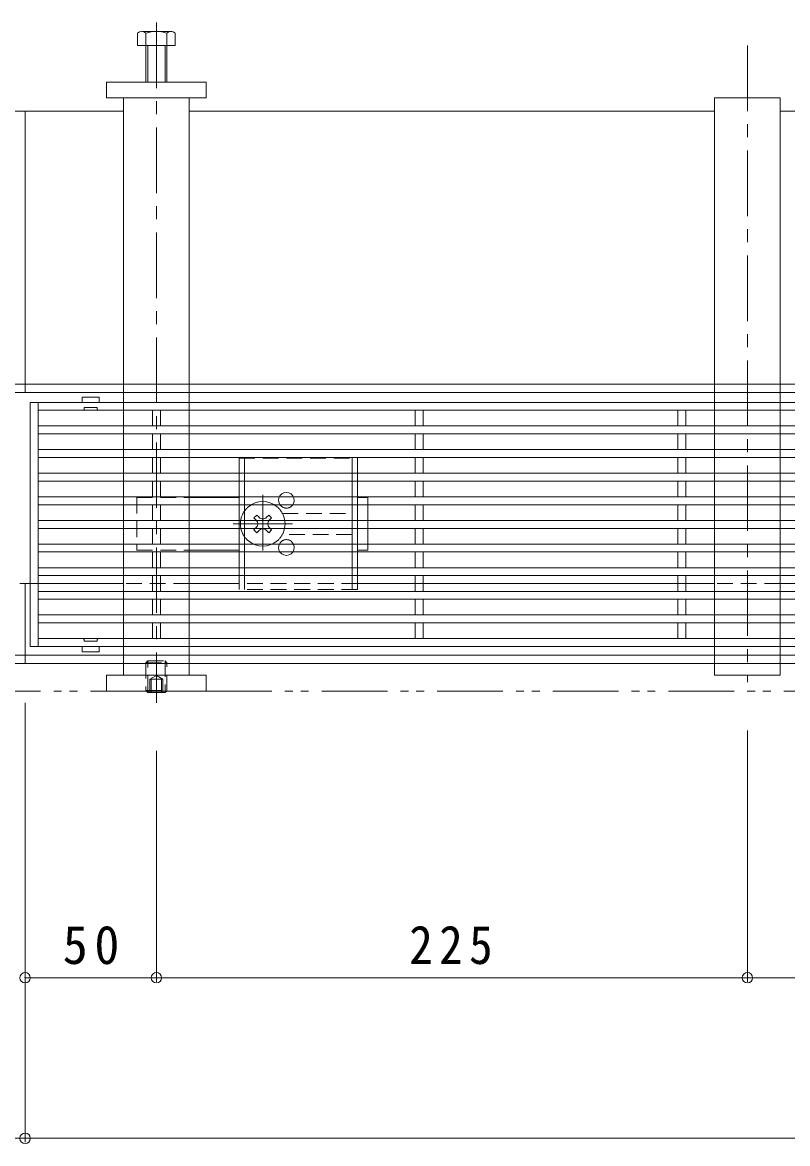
# Model space of a CAD drawing. Units: millimetres at full size, sheet at 1:5. Extents: x -1763 to 1942, y -1329 to 1372.
# Drawn here: x -1262.8 to -971.5, y 6.6 to 433.8 of the extents above; entities that cross this region are included whole.
import ezdxf

# ---------------------------------------------------------------- set-up
doc = ezdxf.new("R2010")
doc.units = ezdxf.units.MM
doc.header["$LTSCALE"] = 5
doc.header["$PDMODE"] = 32
doc.header["$PDSIZE"] = 4
for name, pattern in [('CHAIN1', [8, 5, -1, 1, -1]), ('DASHED1', [1.8, 1.2, -0.6]), ('DOUBLE_CHAIN1', [8.8, 5, -1, 0.6, -0.6, 0.6, -1])]:
    doc.linetypes.add(name, pattern=pattern)
for name, color, linetype, lineweight in [('4-0_OUTLINE-0', 7, 'Continuous', 9), ('4-2_A_避難通路', 3, 'Continuous', 9), ('4-4_0108_天井情報・�', 7, 'Continuous', 9), ('4-5_0055_アルミ建具_', 7, 'Continuous', 9)]:
    doc.layers.add(name, color=color, linetype=linetype, lineweight=lineweight)
doc.styles.add('ＭＳ ゴシック', font='')
doc.styles.get('ＭＳ ゴシック').set_extended_font_data('MS Gothic')

msp = doc.modelspace()

# ---------------------------------------------------------------- linework, layer by layer
at = {"layer": '4-0_OUTLINE-0', "color": 4, "linetype": 'CHAIN1'}
for p, q in [((-1211.791, 433.783), (-1211.791, 174.521)), ((-986.791, 425.021), (-986.791, 182.451))]:
    msp.add_line(p, q, dxfattribs=at)
at = {"layer": '4-0_OUTLINE-0', "color": 2}
for p, q in [((-1218.991, 429.721), (-1218.991, 425.021)), ((-1205.927, 430.321), (-1217.127, 430.321)), ((-1215.791, 429.721), (-1215.791, 411.021)), ((-1207.791, 411.021), (-1207.791, 429.721)), ((-1204.591, 425.021), (-1204.591, 429.721)), ((-1218.991, 425.021), (-1204.591, 425.021)), ((-1215.091, 425.021), (-1215.091, 411.021)), ((-1208.491, 411.021), (-1208.491, 425.021)), ((-1180.291, 266.221), (-1180.291, 259.221)), ((-1178.291, 266.221), (-1178.291, 259.221)), ((-1137.291, 266.221), (-1137.291, 259.221)), ((-1135.291, 266.221), (-1135.291, 259.221)), ((-1180.291, 256.221), (-1180.291, 249.221)), ((-1178.291, 256.221), (-1178.291, 249.221)), ((-1137.291, 256.221), (-1137.291, 249.221)), ((-1135.291, 256.221), (-1135.291, 249.221)), ((-1180.291, 246.221), (-1180.291, 239.221)), ((-1178.291, 246.221), (-1178.291, 239.221)), ((-1137.291, 246.221), (-1137.291, 239.221)), ((-1135.291, 246.221), (-1135.291, 239.221)), ((-1180.291, 236.221), (-1180.291, 229.221)), ((-1178.291, 236.221), (-1178.291, 229.221)), ((-1137.291, 236.221), (-1137.291, 229.221)), ((-1135.291, 236.221), (-1135.291, 229.221)), ((-1180.291, 226.221), (-1180.291, 219.221)), ((-1178.291, 226.221), (-1178.291, 219.221)), ((-1137.291, 226.221), (-1137.291, 219.221)), ((-1135.291, 226.221), (-1135.291, 219.221)), ((-1215.091, 178.505), (-1215.606, 179.021)), ((-1215.091, 179.021), (-1215.091, 178.505)), ((-1215.091, 178.505), (-1208.491, 178.505)), ((-1208.491, 179.021), (-1208.491, 178.505)), ((-1207.975, 179.021), (-1208.491, 178.505))]:
    msp.add_line(p, q, dxfattribs=at)
at = {"layer": '4-0_OUTLINE-0'}
for p, q in [((-1224.291, 295.921), (-1224.291, 405.021)), ((-1199.291, 405.021), (-1199.291, 295.921)), ((-999.291, 405.021), (-974.291, 405.021)), ((-999.291, 295.921), (-999.291, 405.021)), ((-974.291, 405.021), (-974.291, 295.921)), ((-1299.291, 400.021), (-1261.791, 400.021)), ((-1224.291, 400.021), (-1261.791, 400.021)), ((-1261.791, 400.021), (-1261.791, 292.721)), ((-999.291, 400.021), (-1199.291, 400.021)), ((-774.291, 400.021), (-974.291, 400.021)), ((-1261.791, 295.921), (-1451.791, 295.921)), ((-1261.791, 292.721), (-1451.791, 292.721)), ((-261.791, 292.721), (-1261.791, 292.721)), ((-1224.291, 292.721), (-1224.291, 289.221)), ((-1199.291, 292.721), (-1199.291, 289.221)), ((-999.291, 292.721), (-999.291, 289.221)), ((-974.291, 292.721), (-974.291, 289.221)), ((-1224.291, 286.221), (-1224.291, 279.221)), ((-1199.291, 286.221), (-1199.291, 279.221)), ((-999.291, 286.221), (-999.291, 279.221)), ((-974.291, 286.221), (-974.291, 279.221)), ((-1224.291, 276.221), (-1224.291, 269.221)), ((-1199.291, 276.221), (-1199.291, 269.221)), ((-999.291, 276.221), (-999.291, 269.221)), ((-974.291, 276.221), (-974.291, 269.221)), ((-1224.291, 266.221), (-1224.291, 259.221)), ((-1199.291, 266.221), (-1199.291, 259.221)), ((-999.291, 266.221), (-999.291, 259.221)), ((-974.291, 266.221), (-974.291, 259.221)), ((-1224.291, 256.221), (-1224.291, 249.221)), ((-1199.291, 256.221), (-1199.291, 249.221)), ((-1199.291, 252.721), (-1180.291, 252.721)), ((-1131.291, 252.721), (-1135.291, 252.721)), ((-1131.291, 245.221), (-1131.291, 252.721)), ((-999.291, 256.221), (-999.291, 249.221)), ((-974.291, 256.221), (-974.291, 249.221)), ((-1224.291, 246.221), (-1224.291, 239.221)), ((-1199.291, 246.221), (-1199.291, 239.221)), ((-1173.589, 246.079), (-1174.649, 245.019)), ((-1173.765, 244.135), (-1174.649, 245.019)), ((-1172.73, 245.221), (-1173.589, 246.079)), ((-1169.851, 245.221), (-1168.992, 246.079)), ((-1167.932, 245.019), (-1168.992, 246.079)), ((-1168.816, 244.135), (-1167.932, 245.019)), ((-999.291, 246.221), (-999.291, 239.221)), ((-974.291, 246.221), (-974.291, 239.221)), ((-1173.765, 241.307), (-1174.649, 240.423)), ((-1174.649, 240.423), (-1173.589, 239.362)), ((-1172.73, 240.221), (-1173.589, 239.362)), ((-1169.851, 240.221), (-1168.992, 239.362)), ((-1168.992, 239.362), (-1167.932, 240.423)), ((-1168.816, 241.307), (-1167.932, 240.423)), ((-1131.291, 240.221), (-1131.291, 232.721)), ((-1224.291, 236.221), (-1224.291, 229.221)), ((-1199.291, 236.221), (-1199.291, 229.221)), ((-999.291, 236.221), (-999.291, 229.221)), ((-974.291, 236.221), (-974.291, 229.221)), ((-1199.291, 232.721), (-1180.291, 232.721)), ((-1135.291, 232.721), (-1131.291, 232.721)), ((-1224.291, 226.221), (-1224.291, 219.221)), ((-1199.291, 226.221), (-1199.291, 219.221)), ((-999.291, 226.221), (-999.291, 219.221)), ((-974.291, 226.221), (-974.291, 219.221)), ((-1261.791, 220.021), (-1263.791, 220.021)), ((-1259.791, 220.021), (-1261.791, 220.021)), ((-1261.791, 189.521), (-1261.791, 220.021)), ((-1224.291, 220.021), (-1256.791, 220.021)), ((-1199.291, 220.021), (-1180.291, 220.021)), ((-1113.291, 220.021), (-1135.291, 220.021)), ((-1013.291, 220.021), (-1110.291, 220.021)), ((-999.291, 220.021), (-1010.291, 220.021)), ((-913.291, 220.021), (-974.291, 220.021)), ((-1224.291, 216.221), (-1224.291, 209.221)), ((-1199.291, 216.221), (-1199.291, 209.221)), ((-999.291, 216.221), (-999.291, 209.221)), ((-974.291, 216.221), (-974.291, 209.221)), ((-1224.291, 206.221), (-1224.291, 199.221)), ((-1199.291, 206.221), (-1199.291, 199.221)), ((-999.291, 206.221), (-999.291, 199.221)), ((-974.291, 206.221), (-974.291, 199.221)), ((-1261.791, 192.721), (-1451.791, 192.721)), ((-261.791, 192.721), (-1261.791, 192.721)), ((-1224.291, 196.221), (-1224.291, 192.721)), ((-1199.291, 196.221), (-1199.291, 192.721)), ((-999.291, 196.221), (-999.291, 192.721)), ((-974.291, 196.221), (-974.291, 192.721)), ((-1261.791, 189.521), (-1451.791, 189.521)), ((-1261.791, 189.521), (-324.291, 189.521)), ((-1224.291, 185.021), (-1224.291, 189.521)), ((-1199.291, 189.521), (-1199.291, 185.021)), ((-974.291, 189.521), (-974.291, 185.021)), ((-1192.791, 185.021), (-1230.791, 185.021)), ((-1230.791, 179.021), (-1230.791, 185.021)), ((-1192.791, 185.021), (-1192.791, 179.021)), ((-1192.791, 179.021), (-1230.791, 179.021))]:
    msp.add_line(p, q, dxfattribs=at)
at = {"layer": '4-0_OUTLINE-0', "linetype": 'DASHED1'}
for p, q in [((-1224.291, 295.921), (-1224.291, 292.721)), ((-1199.291, 295.921), (-1199.291, 292.721)), ((-999.291, 295.921), (-999.291, 292.721)), ((-974.291, 295.921), (-974.291, 292.721)), ((-1224.291, 289.221), (-1224.291, 286.221)), ((-1199.291, 289.221), (-1199.291, 286.221)), ((-999.291, 289.221), (-999.291, 286.221)), ((-974.291, 289.221), (-974.291, 286.221)), ((-1224.291, 279.221), (-1224.291, 276.221)), ((-1199.291, 279.221), (-1199.291, 276.221)), ((-999.291, 279.221), (-999.291, 276.221)), ((-974.291, 279.221), (-974.291, 276.221)), ((-1224.291, 269.221), (-1224.291, 266.221)), ((-1199.291, 269.221), (-1199.291, 266.221)), ((-999.291, 269.221), (-999.291, 266.221)), ((-974.291, 269.221), (-974.291, 266.221)), ((-1224.291, 259.221), (-1224.291, 256.221)), ((-1199.291, 259.221), (-1199.291, 256.221)), ((-999.291, 259.221), (-999.291, 256.221)), ((-974.291, 259.221), (-974.291, 256.221)), ((-1219.291, 252.721), (-1219.291, 232.721)), ((-1219.291, 252.721), (-1199.291, 252.721)), ((-1224.291, 249.221), (-1224.291, 246.221)), ((-1199.291, 249.221), (-1199.291, 246.221)), ((-999.291, 249.221), (-999.291, 246.221)), ((-974.291, 249.221), (-974.291, 246.221)), ((-1163.791, 246.721), (-1137.291, 246.721)), ((-1131.291, 245.221), (-1131.291, 240.221)), ((-1224.291, 239.221), (-1224.291, 236.221)), ((-1199.291, 239.221), (-1199.291, 236.221)), ((-999.291, 239.221), (-999.291, 236.221)), ((-974.291, 239.221), (-974.291, 236.221)), ((-1137.291, 238.721), (-1163.791, 238.721)), ((-1219.291, 232.721), (-1199.291, 232.721)), ((-1224.291, 229.221), (-1224.291, 226.221)), ((-1199.291, 229.221), (-1199.291, 226.221)), ((-999.291, 229.221), (-999.291, 226.221)), ((-974.291, 229.221), (-974.291, 226.221)), ((-1256.791, 220.021), (-1259.791, 220.021)), ((-1199.291, 220.021), (-1224.291, 220.021)), ((-1224.291, 219.221), (-1224.291, 216.221)), ((-1199.291, 219.221), (-1199.291, 216.221)), ((-1135.291, 220.021), (-1180.291, 220.021)), ((-1110.291, 220.021), (-1113.291, 220.021)), ((-1010.291, 220.021), (-1013.291, 220.021)), ((-974.291, 220.021), (-999.291, 220.021)), ((-999.291, 219.221), (-999.291, 216.221)), ((-974.291, 219.221), (-974.291, 216.221)), ((-1224.291, 209.221), (-1224.291, 206.221)), ((-1199.291, 209.221), (-1199.291, 206.221)), ((-999.291, 209.221), (-999.291, 206.221)), ((-974.291, 209.221), (-974.291, 206.221)), ((-1224.291, 199.221), (-1224.291, 196.221)), ((-1199.291, 199.221), (-1199.291, 196.221)), ((-999.291, 199.221), (-999.291, 196.221)), ((-974.291, 199.221), (-974.291, 196.221)), ((-1224.291, 192.721), (-1224.291, 189.521)), ((-1199.291, 192.721), (-1199.291, 189.521)), ((-999.291, 192.721), (-999.291, 189.521)), ((-974.291, 192.721), (-974.291, 189.521))]:
    msp.add_line(p, q, dxfattribs=at)
at = {"layer": '4-0_OUTLINE-0', "color": 2, "linetype": 'DASHED1'}
for p, q in [((-1180.291, 267.721), (-1135.291, 267.721)), ((-1180.291, 267.721), (-1180.291, 266.221)), ((-1178.291, 267.721), (-1178.291, 266.221)), ((-1137.291, 267.721), (-1137.291, 266.221)), ((-1135.291, 267.721), (-1135.291, 266.221)), ((-1180.291, 259.221), (-1180.291, 256.221)), ((-1178.291, 259.221), (-1178.291, 256.221)), ((-1137.291, 259.221), (-1137.291, 256.221)), ((-1135.291, 259.221), (-1135.291, 256.221)), ((-1180.291, 249.221), (-1180.291, 246.221)), ((-1178.291, 249.221), (-1178.291, 246.221)), ((-1137.291, 249.221), (-1137.291, 246.221)), ((-1135.291, 249.221), (-1135.291, 246.221)), ((-1180.291, 239.221), (-1180.291, 236.221)), ((-1178.291, 239.221), (-1178.291, 236.221)), ((-1137.291, 239.221), (-1137.291, 236.221)), ((-1135.291, 239.221), (-1135.291, 236.221)), ((-1180.291, 229.221), (-1180.291, 226.221)), ((-1178.291, 229.221), (-1178.291, 226.221)), ((-1137.291, 229.221), (-1137.291, 226.221)), ((-1135.291, 229.221), (-1135.291, 226.221)), ((-1180.291, 217.721), (-1180.291, 219.221)), ((-1178.291, 217.721), (-1178.291, 219.221)), ((-1137.291, 217.721), (-1137.291, 219.221)), ((-1135.291, 217.721), (-1135.291, 219.221)), ((-1135.291, 217.721), (-1180.291, 217.721)), ((-1215.091, 190.505), (-1215.791, 189.805)), ((-1215.791, 189.805), (-1215.791, 179.205)), ((-1215.791, 189.805), (-1207.791, 189.805)), ((-1215.091, 179.021), (-1215.091, 190.505)), ((-1215.091, 190.505), (-1208.491, 190.505)), ((-1208.491, 190.505), (-1208.491, 179.021)), ((-1207.791, 189.805), (-1208.491, 190.505)), ((-1207.791, 179.205), (-1207.791, 189.805)), ((-1214.291, 183.505), (-1211.791, 184.948)), ((-1209.291, 183.505), (-1211.791, 184.948)), ((-1214.291, 183.505), (-1209.291, 183.505)), ((-1214.291, 183.505), (-1214.291, 178.505)), ((-1213.791, 183.505), (-1213.791, 178.505)), ((-1209.791, 183.505), (-1209.791, 178.505)), ((-1209.291, 183.505), (-1209.291, 178.505)), ((-1215.791, 179.205), (-1207.791, 179.205)), ((-1215.791, 179.205), (-1215.606, 179.021)), ((-1207.791, 179.205), (-1207.975, 179.021))]:
    msp.add_line(p, q, dxfattribs=at)
at = {"layer": '4-0_OUTLINE-0', "linetype": 'CHAIN1'}
for p, q in [((-1171.291, 232.536), (-1171.291, 253.793)), ((-1182.548, 242.721), (-1159.939, 242.721))]:
    msp.add_line(p, q, dxfattribs=at)
at = {"layer": '4-0_OUTLINE-0'}
msp.add_lwpolyline([(-1230.791, 405.021), (-1192.791, 405.021), (-1192.791, 411.021), (-1230.791, 411.021)], close=True, dxfattribs=at)
for points in [[(-1261.791, 295.921), (-324.291, 295.921), (-261.791, 295.921)], [(-974.291, 185.021), (-999.291, 185.021), (-999.291, 189.521)]]:
    msp.add_lwpolyline(points, dxfattribs=at)
at = {"layer": '4-0_OUTLINE-0', "color": 2}
for centre, radius, start, end in [((-1217.391, 427.945), 2.39, 47.9749, 132.0251), ((-1211.791, 416.913), 13.418, 72.65606, 107.34394), ((-1206.191, 427.945), 2.39, 47.9749, 132.0251)]:
    msp.add_arc(centre, radius, start, end, dxfattribs=at)
at = {"layer": '4-0_OUTLINE-0'}
for centre, radius, start, end in [((-1162.291, 251.721), 3, 303.55731, 236.44269), ((-1171.291, 242.721), 8.5, 49.88083, 130.11917), ((-1171.291, 242.721), 8.5, 155.68426, 204.31574), ((-1175.18, 242.721), 2, 315, 45), ((-1171.291, 246.61), 2, 223.98214, 316.01786), ((-1167.402, 242.721), 2, 135, 225), ((-1171.291, 242.721), 8.5, 335.68426, 24.31574), ((-1171.291, 238.832), 2, 43.98214, 136.01786), ((-1171.291, 242.721), 8.5, 229.88083, 310.11917), ((-1162.291, 233.721), 3, 123.55731, 56.44269)]:
    msp.add_arc(centre, radius, start, end, dxfattribs=at)
at = {"layer": '4-0_OUTLINE-0', "linetype": 'DASHED1'}
for centre, radius, start, end in [((-1171.291, 242.721), 8.5, 130.11917, 155.68426), ((-1171.291, 242.721), 8.5, 24.31574, 49.88083), ((-1162.291, 251.721), 3, 236.44269, 303.55731), ((-1171.291, 242.721), 8.5, 204.31574, 229.88083), ((-1171.291, 242.721), 8.5, 310.11917, 335.68426), ((-1162.291, 233.721), 3, 56.44269, 123.55731)]:
    msp.add_arc(centre, radius, start, end, dxfattribs=at)
at = {"layer": '4-2_A_避難通路'}
for p, q in [((-1240.041, 290.921), (-1240.041, 289.021)), ((-1239.941, 291.021), (-1233.641, 291.021)), ((-1233.541, 290.921), (-1233.541, 289.021)), ((-1259.791, 196.021), (-1259.791, 289.021)), ((-263.791, 289.021), (-1259.791, 289.021)), ((-1256.791, 196.021), (-1256.791, 289.021)), ((-1210.291, 286.021), (-1256.791, 286.021)), ((-1213.291, 280.021), (-1213.291, 286.021)), ((-1110.291, 286.021), (-1210.291, 286.021)), ((-1210.291, 280.021), (-1210.291, 286.021)), ((-1113.291, 280.021), (-1113.291, 286.021)), ((-1010.291, 286.021), (-1110.291, 286.021)), ((-1110.291, 280.021), (-1110.291, 286.021)), ((-1013.291, 280.021), (-1013.291, 286.021)), ((-1010.291, 280.021), (-1010.291, 286.021)), ((-266.791, 280.021), (-1256.791, 280.021)), ((-266.791, 277.021), (-1256.791, 277.021)), ((-1213.291, 271.021), (-1213.291, 277.021)), ((-1210.291, 271.021), (-1210.291, 277.021)), ((-1113.291, 271.021), (-1113.291, 277.021)), ((-1110.291, 271.021), (-1110.291, 277.021)), ((-1013.291, 271.021), (-1013.291, 277.021)), ((-1010.291, 271.021), (-1010.291, 277.021)), ((-266.791, 271.021), (-1256.791, 271.021)), ((-266.791, 268.021), (-1256.791, 268.021)), ((-1213.291, 262.021), (-1213.291, 268.021)), ((-1210.291, 262.021), (-1210.291, 268.021)), ((-1113.291, 262.021), (-1113.291, 268.021)), ((-1110.291, 262.021), (-1110.291, 268.021)), ((-1013.291, 262.021), (-1013.291, 268.021)), ((-1010.291, 262.021), (-1010.291, 268.021)), ((-266.791, 262.021), (-1256.791, 262.021)), ((-266.791, 259.021), (-1256.791, 259.021)), ((-1213.291, 253.021), (-1213.291, 259.021)), ((-1210.291, 253.021), (-1210.291, 259.021)), ((-1113.291, 253.021), (-1113.291, 259.021)), ((-1110.291, 253.021), (-1110.291, 259.021)), ((-1013.291, 253.021), (-1013.291, 259.021)), ((-1010.291, 253.021), (-1010.291, 259.021)), ((-266.791, 253.021), (-1256.791, 253.021)), ((-266.791, 250.021), (-1256.791, 250.021)), ((-1213.291, 244.021), (-1213.291, 250.021)), ((-1210.291, 244.021), (-1210.291, 250.021)), ((-1113.291, 244.021), (-1113.291, 250.021)), ((-1110.291, 244.021), (-1110.291, 250.021)), ((-1013.291, 244.021), (-1013.291, 250.021)), ((-1010.291, 244.021), (-1010.291, 250.021)), ((-266.791, 244.021), (-1256.791, 244.021)), ((-266.791, 241.021), (-1256.791, 241.021)), ((-1213.291, 235.021), (-1213.291, 241.021)), ((-1210.291, 235.021), (-1210.291, 241.021)), ((-1113.291, 235.021), (-1113.291, 241.021)), ((-1110.291, 235.021), (-1110.291, 241.021)), ((-1013.291, 235.021), (-1013.291, 241.021)), ((-1010.291, 235.021), (-1010.291, 241.021)), ((-266.791, 235.021), (-1256.791, 235.021)), ((-266.791, 232.021), (-1256.791, 232.021)), ((-1213.291, 226.021), (-1213.291, 232.021)), ((-1210.291, 226.021), (-1210.291, 232.021)), ((-1113.291, 226.021), (-1113.291, 232.021)), ((-1110.291, 226.021), (-1110.291, 232.021)), ((-1013.291, 226.021), (-1013.291, 232.021)), ((-1010.291, 226.021), (-1010.291, 232.021)), ((-266.791, 226.021), (-1256.791, 226.021)), ((-266.791, 223.021), (-1256.791, 223.021)), ((-1213.291, 217.021), (-1213.291, 223.021)), ((-1210.291, 217.021), (-1210.291, 223.021)), ((-1113.291, 217.021), (-1113.291, 223.021)), ((-1110.291, 217.021), (-1110.291, 223.021)), ((-1013.291, 217.021), (-1013.291, 223.021)), ((-1010.291, 217.021), (-1010.291, 223.021)), ((-266.791, 217.021), (-1256.791, 217.021)), ((-266.791, 214.021), (-1256.791, 214.021)), ((-1213.291, 208.021), (-1213.291, 214.021)), ((-1210.291, 208.021), (-1210.291, 214.021)), ((-1113.291, 208.021), (-1113.291, 214.021)), ((-1110.291, 208.021), (-1110.291, 214.021)), ((-1013.291, 208.021), (-1013.291, 214.021)), ((-1010.291, 208.021), (-1010.291, 214.021)), ((-266.791, 208.021), (-1256.791, 208.021)), ((-266.791, 205.021), (-1256.791, 205.021)), ((-1213.291, 199.021), (-1213.291, 205.021)), ((-1210.291, 199.021), (-1210.291, 205.021)), ((-1113.291, 199.021), (-1113.291, 205.021)), ((-1110.291, 199.021), (-1110.291, 205.021)), ((-1013.291, 199.021), (-1013.291, 205.021)), ((-1010.291, 199.021), (-1010.291, 205.021)), ((-266.791, 199.021), (-1256.791, 199.021)), ((-263.791, 196.021), (-1259.791, 196.021)), ((-1240.041, 194.121), (-1240.041, 196.021)), ((-1239.941, 194.021), (-1233.641, 194.021)), ((-1233.541, 194.121), (-1233.541, 196.021))]:
    msp.add_line(p, q, dxfattribs=at)
at = {"layer": '4-2_A_避難通路', "linetype": 'DASHED1'}
for p, q in [((-1239.291, 286.521), (-1239.291, 287.021)), ((-1234.291, 287.021), (-1239.291, 287.021)), ((-1234.291, 286.521), (-1234.291, 287.021)), ((-1239.791, 286.021), (-1240.041, 286.021)), ((-1233.791, 286.021), (-1233.541, 286.021)), ((-1239.791, 199.021), (-1240.041, 199.021)), ((-1239.291, 198.521), (-1239.291, 198.021)), ((-1234.291, 198.021), (-1239.291, 198.021)), ((-1234.291, 198.521), (-1234.291, 198.021)), ((-1233.791, 199.021), (-1233.541, 199.021))]:
    msp.add_line(p, q, dxfattribs=at)
at = {"layer": '4-2_A_避難通路'}
msp.add_lwpolyline([(-910.291, 280.021), (-910.291, 286.021), (-1010.291, 286.021)], dxfattribs=at)
for centre, start, end in [((-1239.941, 290.921), 90, 180), ((-1233.641, 290.921), 0, 90), ((-1239.941, 194.121), 180, 270), ((-1233.641, 194.121), 270, 0)]:
    msp.add_arc(centre, 0.1, start, end, dxfattribs=at)
at = {"layer": '4-2_A_避難通路', "linetype": 'DASHED1'}
for centre, start, end in [((-1239.791, 286.521), 270, 0), ((-1233.791, 286.521), 180, 270), ((-1239.791, 198.521), 0, 90), ((-1233.791, 198.521), 90, 180)]:
    msp.add_arc(centre, 0.5, start, end, dxfattribs=at)
at = {"layer": '4-4_0108_天井情報・�'}
for p, q in [((-1261.791, 7.116), (-1261.791, 174.521)), ((-986.791, 68.301), (-986.791, 164.021)), ((-1211.791, 68.301), (-1211.791, 156.262)), ((-1261.791, 69.801), (-1211.791, 69.801)), ((-1211.791, 69.801), (-986.791, 69.801)), ((-986.791, 69.801), (-761.791, 69.801)), ((-1451.791, 8.616), (-71.791, 8.616))]:
    msp.add_line(p, q, dxfattribs=at)
for p in [(-1261.791, 69.801), (-1211.791, 69.801), (-986.791, 69.801), (-1261.791, 8.616)]:
    msp.add_point(p, dxfattribs=at)
at = {"layer": '4-5_0055_アルミ建具_', "color": 2, "linetype": 'DOUBLE_CHAIN1'}
msp.add_line((-1632.865, 179.021), (45.755, 179.021), dxfattribs=at)

# ---------------------------------------------------------------- texts
at = {"layer": '4-4_0108_天井情報・�', "color": 2, "char_height": 14.66, "attachment_point": 7, "style": 'ＭＳ ゴシック'}
for s, insert in [('\\T1.27;\\W0.95;50', (-1247.416, 74.801)), ('\\T1.27;\\W0.9;225', (-1115.541, 74.801))]:
    msp.add_mtext(s, dxfattribs=dict(at, insert=insert))

doc.saveas('drawing.dxf')
